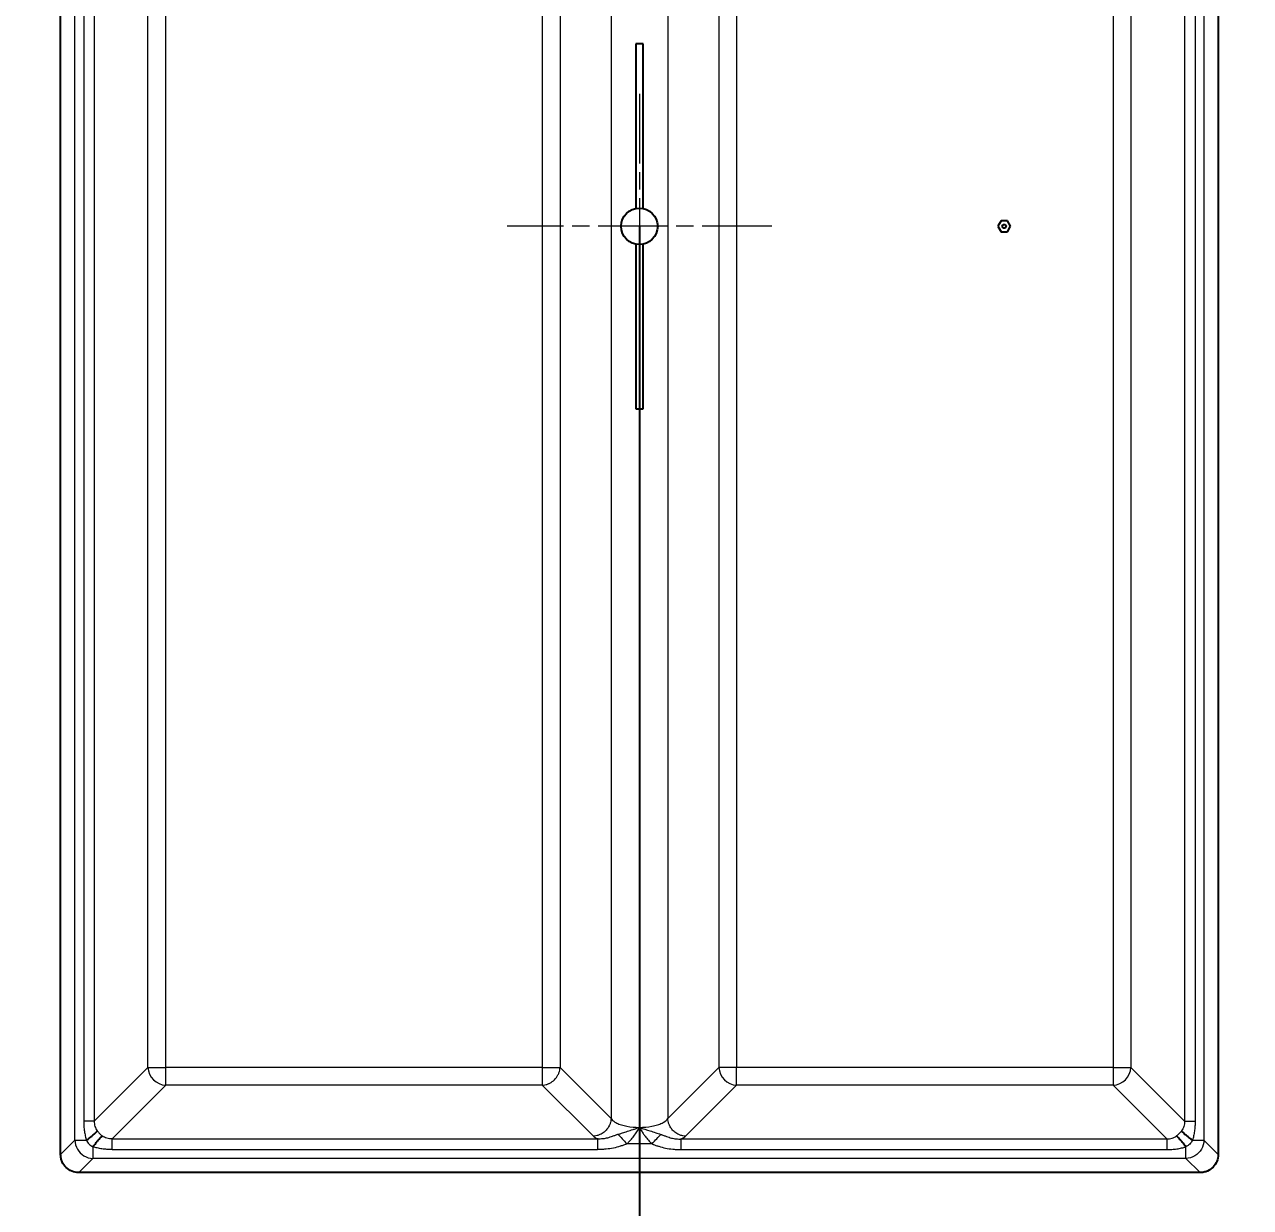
# Model space of a CAD drawing. Header units: millimetres. Extents: x 0 to 1486, y 0 to 1051.
# Drawn here: x 271.64 to 305.25, y 170.36 to 202.78 of the extents above; entities that cross this region are included whole.
import ezdxf

# ---------------------------------------------------------------- set-up
doc = ezdxf.new("R2010")
doc.units = ezdxf.units.MM
doc.header["$LTSCALE"] = 1.25
doc.linetypes.add('CHAIN', pattern=[0.3543, 0.2362, -0.0295, 0.0591, -0.0295])
for name, color, linetype, lineweight, true_color in [('Bemaßungen(DIN)', 7, 'Continuous', 5, 0x262659), ('Mittelpunktmarkierung(DIN)', 7, 'Continuous', 9, 0x262659), ('Sichtbare Kanten(DIN)', 7, 'Continuous', 25, 0x262659), ('Sichtbare tangentiale Kanten(DIN)', 7, 'Continuous', 15, 0x1a1a3e)]:
    doc.layers.add(name, color=color, linetype=linetype, lineweight=lineweight, true_color=true_color)
doc.styles.add('Aktuell-DINGroßer Text', font='arial.ttf')
doc.dimstyles.new('STANDARD-DIN', dxfattribs={"dimscale": 1.25, "dimtxt": 5.25, "dimasz": 2.5, "dimexe": 3.175, "dimexo": 0, "dimgap": 0.8, "dimtad": 1, "dimrnd": 1e-08, "dimtxsty": 'Aktuell-DINGroßer Text', "dimcen": 0.09, "dimdle": 10, "dimclrd": 256, "dimclre": 256, "dimclrt": 256, "dimazin": 2, "dimtfac": 0.666667, "dimtmove": 0, "dimatfit": 3, "dimfxl": 1, "dimtolj": 1, "dimlwd": 25, "dimlwe": 25, "dimarcsym": 0})

# ---------------------------------------------------------------- blocks, each defined once
blk = doc.blocks.new('_DotSmall')
at = {"color": 0, "linetype": 'ByBlock', "const_width": 0.5}
blk.add_lwpolyline([(-0.0625, 0, 1), (0.0625, 0, 1)], format="xyb", close=True, dxfattribs=at)
blk = doc.blocks.new('*D101')
at = {"layer": 'Bemaßungen(DIN)', "color": 250, "linetype": 'Continuous', "lineweight": 25, "true_color": 0x3f3f3f, "transparency": 16777216}
for p, q in [((288.498, 197.249), (288.498, 74.53)), ((254.998, 193.624), (254.998, 74.53)), ((254.998, 78.499), (288.498, 78.499))]:
    blk.add_line(p, q, dxfattribs=at)
at = {"layer": 'Defpoints', "color": 0, "linetype": 'Continuous', "transparency": 16777216}
for p in [(288.498, 197.249), (254.998, 193.624), (288.498, 78.499)]:
    blk.add_point(p, dxfattribs=at)
at = {"layer": 'Bemaßungen(DIN)', "color": 250, "linetype": 'Continuous', "lineweight": 25, "true_color": 0x3f3f3f, "transparency": 16777216, "xscale": 3.125, "yscale": 3.125, "zscale": 3.125, "rotation": 180}
blk.add_blockref('_DotSmall', (254.998, 78.499), dxfattribs=at)
at = {"layer": 'Bemaßungen(DIN)', "color": 250, "linetype": 'Continuous', "lineweight": 25, "true_color": 0x3f3f3f, "transparency": 16777216, "xscale": 3.125, "yscale": 3.125, "zscale": 3.125}
blk.add_blockref('_DotSmall', (288.498, 78.499), dxfattribs=at)
at = {"layer": 'Bemaßungen(DIN)', "color": 179, "linetype": 'Continuous', "lineweight": 25, "true_color": 0x262659, "transparency": 16777216, "insert": (257.668, 87.386), "char_height": 6.5625, "attachment_point": 1, "style": 'Aktuell-DINGroßer Text'}
blk.add_mtext('\\A1;33,5{\\H4.375;±0,1}', dxfattribs=at)
blk = doc.blocks.new('*D102')
at = {"layer": 'Bemaßungen(DIN)', "color": 250, "linetype": 'Continuous', "lineweight": 25, "true_color": 0x3f3f3f, "transparency": 16777216}
for p, q in [((288.498, 197.249), (288.498, 74.53)), ((321.998, 197.249), (321.998, 74.53)), ((288.498, 78.499), (321.998, 78.499))]:
    blk.add_line(p, q, dxfattribs=at)
at = {"layer": 'Defpoints', "color": 0, "linetype": 'Continuous', "transparency": 16777216}
for p in [(288.498, 197.249), (321.998, 197.249), (321.998, 78.499)]:
    blk.add_point(p, dxfattribs=at)
at = {"layer": 'Bemaßungen(DIN)', "color": 250, "linetype": 'Continuous', "lineweight": 25, "true_color": 0x3f3f3f, "transparency": 16777216, "xscale": 3.125, "yscale": 3.125, "zscale": 3.125, "rotation": 180}
blk.add_blockref('_DotSmall', (288.498, 78.499), dxfattribs=at)
at = {"layer": 'Bemaßungen(DIN)', "color": 250, "linetype": 'Continuous', "lineweight": 25, "true_color": 0x3f3f3f, "transparency": 16777216, "xscale": 3.125, "yscale": 3.125, "zscale": 3.125}
blk.add_blockref('_DotSmall', (321.998, 78.499), dxfattribs=at)
at = {"layer": 'Bemaßungen(DIN)', "color": 179, "linetype": 'Continuous', "lineweight": 25, "true_color": 0x262659, "transparency": 16777216, "insert": (291.168, 87.386), "char_height": 6.5625, "attachment_point": 1, "style": 'Aktuell-DINGroßer Text'}
blk.add_mtext('\\A1;33,5{\\H4.375;±0,1}', dxfattribs=at)

msp = doc.modelspace()

# ---------------------------------------------------------------- linework, layer by layer
at = {"layer": 'Mittelpunktmarkierung(DIN)', "linetype": 'CHAIN', "ltscale": 6.444903}
for p, q in [((288.4985, 200.8739), (288.4985, 193.6239)), ((292.1235, 197.2489), (284.8735, 197.2489))]:
    msp.add_line(p, q, dxfattribs=at)
at = {"layer": 'Sichtbare Kanten(DIN)'}
for p, q in [((272.6335, 171.809), (272.6335, 222.6887)), ((304.3635, 222.6887), (304.3635, 171.809)), ((288.5985, 202.2489), (288.3985, 202.2489)), ((288.3985, 202.2489), (288.3985, 197.7388)), ((288.5985, 197.7388), (288.5985, 202.2489)), ((298.4119, 197.3989), (298.3253, 197.2489)), ((298.5851, 197.3989), (298.4119, 197.3989)), ((298.4407, 197.2489), (298.4696, 197.2989)), ((298.4696, 197.2989), (298.5273, 197.2989)), ((298.5273, 197.2989), (298.5562, 197.2489)), ((298.6717, 197.2489), (298.5851, 197.3989)), ((298.3253, 197.2489), (298.4119, 197.0989)), ((298.4119, 197.0989), (298.5851, 197.0989)), ((298.4696, 197.1989), (298.4407, 197.2489)), ((298.5273, 197.1989), (298.4696, 197.1989)), ((298.5562, 197.2489), (298.5273, 197.1989)), ((298.5851, 197.0989), (298.6717, 197.2489)), ((288.3985, 196.759), (288.3985, 192.2489)), ((288.5985, 192.2489), (288.5985, 196.759)), ((288.3985, 192.2489), (288.5985, 192.2489)), ((303.8683, 171.3139), (273.1286, 171.3139))]:
    msp.add_line(p, q, dxfattribs=at)
msp.add_circle((288.4985, 197.2489), 0.5, dxfattribs=at)
for points, knots in [([(273.3397, 172.1991), (273.3555, 172.2108), (273.3711, 172.2224), (273.3864, 172.234), (273.4054, 172.2485), (273.424, 172.2629), (273.4417, 172.2769), (273.4524, 172.2854), (273.4628, 172.2937), (273.4728, 172.3019), (273.493, 172.3183), (273.5119, 172.3341), (273.5292, 172.3492), (273.5466, 172.3642), (273.5623, 172.3784), (273.5763, 172.3916), (273.5833, 172.3982), (273.5898, 172.4045), (273.5959, 172.4106), (273.6059, 172.4206), (273.6147, 172.4299), (273.622, 172.4383), (273.6279, 172.4451), (273.6328, 172.4512), (273.6368, 172.4567)], [-1.0769104, -1.0769104, -1.0769104, -1.0769104, -0.9572537, -0.9572537, -0.9572537, -0.8077, -0.8077, -0.8077, -0.7179403, -0.7179403, -0.7179403, -0.5384552, -0.5384552, -0.5384552, -0.3589701, -0.3589701, -0.3589701, -0.2692104, -0.2692104, -0.2692104, -0.1196567, -0.1196567, -0.1196567, 0, 0, 0, 0]), ([(303.6573, 172.1991), (303.6414, 172.2108), (303.6258, 172.2224), (303.6106, 172.234), (303.5915, 172.2485), (303.573, 172.2629), (303.5552, 172.2769), (303.5445, 172.2854), (303.5342, 172.2937), (303.5241, 172.3019), (303.5039, 172.3183), (303.485, 172.3341), (303.4677, 172.3492), (303.4504, 172.3642), (303.4346, 172.3784), (303.4206, 172.3916), (303.4136, 172.3982), (303.4071, 172.4045), (303.4011, 172.4106), (303.391, 172.4206), (303.3822, 172.4299), (303.3749, 172.4383), (303.369, 172.4451), (303.3641, 172.4512), (303.3601, 172.4567)], [-1.0769104, -1.0769104, -1.0769104, -1.0769104, -0.9572537, -0.9572537, -0.9572537, -0.8077, -0.8077, -0.8077, -0.7179403, -0.7179403, -0.7179403, -0.5384552, -0.5384552, -0.5384552, -0.3589701, -0.3589701, -0.3589701, -0.2692104, -0.2692104, -0.2692104, -0.1196567, -0.1196567, -0.1196567, 0, 0, 0, 0]), ([(273.5187, 172.0201), (273.5304, 172.0359), (273.542, 172.0515), (273.5536, 172.0668), (273.5681, 172.0858), (273.5825, 172.1044), (273.5965, 172.1221), (273.605, 172.1328), (273.6133, 172.1432), (273.6215, 172.1532), (273.6379, 172.1734), (273.6537, 172.1923), (273.6687, 172.2096), (273.6838, 172.227), (273.698, 172.2427), (273.7112, 172.2567), (273.7178, 172.2637), (273.7241, 172.2702), (273.7302, 172.2763), (273.7402, 172.2863), (273.7495, 172.2951), (273.7579, 172.3024), (273.7647, 172.3083), (273.7708, 172.3132), (273.7763, 172.3172)], [-1.0769104, -1.0769104, -1.0769104, -1.0769104, -0.9572537, -0.9572537, -0.9572537, -0.8077, -0.8077, -0.8077, -0.7179403, -0.7179403, -0.7179403, -0.5384552, -0.5384552, -0.5384552, -0.3589701, -0.3589701, -0.3589701, -0.2692104, -0.2692104, -0.2692104, -0.1196567, -0.1196567, -0.1196567, 0, 0, 0, 0]), ([(303.4782, 172.0201), (303.4666, 172.0359), (303.4549, 172.0515), (303.4433, 172.0668), (303.4288, 172.0858), (303.4145, 172.1044), (303.4004, 172.1221), (303.392, 172.1328), (303.3836, 172.1432), (303.3754, 172.1532), (303.359, 172.1734), (303.3432, 172.1923), (303.3282, 172.2096), (303.3131, 172.227), (303.2989, 172.2427), (303.2857, 172.2567), (303.2791, 172.2637), (303.2728, 172.2702), (303.2668, 172.2763), (303.2567, 172.2863), (303.2474, 172.2951), (303.239, 172.3024), (303.2323, 172.3083), (303.2261, 172.3132), (303.2206, 172.3172)], [-1.0769104, -1.0769104, -1.0769104, -1.0769104, -0.9572537, -0.9572537, -0.9572537, -0.8077, -0.8077, -0.8077, -0.7179403, -0.7179403, -0.7179403, -0.5384552, -0.5384552, -0.5384552, -0.3589701, -0.3589701, -0.3589701, -0.2692104, -0.2692104, -0.2692104, -0.1196567, -0.1196567, -0.1196567, 0, 0, 0, 0]), ([(273.1286, 171.3139), (273.0646, 171.3139), (273.0002, 171.3263), (272.8823, 171.3741), (272.8286, 171.4091), (272.7377, 171.4972), (272.701, 171.5501), (272.6616, 171.6397), (272.6511, 171.6727), (272.6371, 171.7401), (272.6335, 171.7746), (272.6335, 171.809)], [0, 0, 0, 0, 0.019193526, 0.019193526, 0.038166014, 0.038166014, 0.057250771, 0.057250771, 0.067667509, 0.067667509, 0.078108379, 0.078108379, 0.078108379, 0.078108379]), ([(304.3635, 171.809), (304.3635, 171.745), (304.351, 171.6806), (304.3033, 171.5627), (304.2683, 171.509), (304.1801, 171.4181), (304.1272, 171.3814), (304.0376, 171.342), (304.0046, 171.3315), (303.9372, 171.3175), (303.9028, 171.3139), (303.8683, 171.3139)], [0, 0, 0, 0, 0.019193526, 0.019193526, 0.038166014, 0.038166014, 0.057250771, 0.057250771, 0.067667509, 0.067667509, 0.078108379, 0.078108379, 0.078108379, 0.078108379])]:
    msp.add_open_spline(points, degree=3, knots=knots, dxfattribs=at)
at = {"layer": 'Sichtbare tangentiale Kanten(DIN)'}
for p, q in [((273.0236, 172.1991), (273.0236, 222.2986)), ((303.9734, 222.2986), (303.9734, 172.1991)), ((273.2644, 221.7758), (273.2644, 172.722)), ((273.556, 221.7758), (273.556, 172.722)), ((287.7216, 221.7024), (287.7216, 172.7953)), ((289.2753, 221.7024), (289.2753, 172.7953)), ((303.4409, 221.7758), (303.4409, 172.722)), ((303.7325, 221.7758), (303.7325, 172.722)), ((275.0271, 174.193), (275.0271, 220.3047)), ((275.5126, 174.193), (275.5126, 220.3047)), ((285.8365, 220.3047), (285.8365, 174.193)), ((286.3221, 220.3047), (286.3221, 174.193)), ((290.6749, 220.3047), (290.6749, 174.193)), ((291.1604, 220.3047), (291.1604, 174.193)), ((301.4843, 220.3047), (301.4843, 174.193)), ((301.9699, 220.3047), (301.9699, 174.193)), ((273.556, 172.722), (275.0271, 174.193)), ((275.0271, 174.193), (275.5126, 174.193)), ((275.5126, 173.7075), (275.5126, 174.193)), ((285.8365, 174.193), (275.5126, 174.193)), ((285.8365, 174.193), (286.3221, 174.193)), ((285.8365, 174.193), (285.8365, 173.7075)), ((286.3221, 174.193), (287.7216, 172.7953)), ((290.6749, 174.193), (289.2753, 172.7953)), ((291.1604, 174.193), (290.6749, 174.193)), ((291.1604, 173.7075), (291.1604, 174.193)), ((301.4843, 174.193), (291.1604, 174.193)), ((301.4843, 174.193), (301.4843, 173.7075)), ((301.4843, 174.193), (301.9699, 174.193)), ((303.4409, 172.722), (301.9699, 174.193)), ((274.0416, 172.2364), (275.5126, 173.7075)), ((285.8365, 173.7075), (275.5126, 173.7075)), ((285.8365, 173.7075), (287.2361, 172.3097)), ((291.1604, 173.7075), (289.7608, 172.3097)), ((301.4843, 173.7075), (291.1604, 173.7075)), ((302.9553, 172.2364), (301.4843, 173.7075)), ((273.556, 172.722), (273.2644, 172.722)), ((303.4409, 172.722), (303.7325, 172.722)), ((272.6335, 171.809), (273.0236, 172.1991)), ((274.0416, 171.9449), (274.0416, 172.2364)), ((274.0416, 172.2364), (287.35, 172.2364)), ((287.35, 172.2364), (287.35, 171.9449)), ((288.8459, 172.1001), (288.1512, 172.1001)), ((289.647, 171.9449), (289.647, 172.2364)), ((289.647, 172.2364), (302.9553, 172.2364)), ((302.9553, 172.2364), (302.9553, 171.9449)), ((303.6573, 172.1991), (303.9734, 172.1991)), ((304.3635, 171.809), (303.9734, 172.1991)), ((274.0416, 171.9449), (287.35, 171.9449)), ((289.647, 171.9449), (302.9553, 171.9449)), ((273.1286, 171.3139), (273.5187, 171.704)), ((303.4782, 171.704), (273.5187, 171.704)), ((303.8683, 171.3139), (303.4782, 171.704))]:
    msp.add_line(p, q, dxfattribs=at)
for centre, major_axis, ratio, start_param, end_param in [((275.5126, 174.193), (0.3536, -0.3536), 0.9446321, 3.9554703, 5.4693077), ((291.1604, 174.193), (0.3533, -0.3538), 0.9445654, 3.9561594, 5.4699263), ((301.4843, 174.193), (-0.3536, -0.3536), 0.9446321, 0.8138776, 2.327715), ((288.2928, 172.3683), (1.094, -0.0179), 0.2634519, 3.4077328, 3.677844), ((288.1512, 172.1001), (0.3344, -0.3717), 0.0000692, 3.9311732, 4.7123471), ((288.8458, 172.1), (0.3343, 0.3717), 0.0000692, 4.7125872, 5.493443), ((288.7041, 172.3683), (1.094, 0.0179), 0.2634519, 5.746934, 6.0170452)]:
    msp.add_ellipse(centre, major_axis=major_axis, ratio=ratio, start_param=start_param, end_param=end_param, dxfattribs=at)
for points, knots in [([(285.8365, 173.7075), (285.8482, 173.7081), (285.8599, 173.7092), (285.8716, 173.7107), (285.8949, 173.7138), (285.918, 173.7185), (285.9409, 173.7248), (285.9665, 173.7319), (285.9918, 173.741), (286.0162, 173.7521), (286.0244, 173.7557), (286.0324, 173.7597), (286.0404, 173.7638), (286.0881, 173.7885), (286.1322, 173.8208), (286.1705, 173.8591), (286.2087, 173.8973), (286.241, 173.9414), (286.2657, 173.9892), (286.2699, 173.9971), (286.2738, 174.0052), (286.2775, 174.0133), (286.2885, 174.0378), (286.2977, 174.063), (286.3048, 174.0887), (286.3111, 174.1115), (286.3158, 174.1347), (286.3188, 174.158), (286.3203, 174.1697), (286.3214, 174.1813), (286.3221, 174.193)], [0, 0, 0, 0, 0.0720856, 0.0720856, 0.0720856, 0.2162567, 0.2162567, 0.2162567, 0.3784425, 0.3784425, 0.3784425, 0.4325134, 0.4325134, 0.4325134, 0.7568985, 0.7568985, 0.7568985, 1.0812835, 1.0812835, 1.0812835, 1.1353545, 1.1353545, 1.1353545, 1.2975402, 1.2975402, 1.2975402, 1.4417114, 1.4417114, 1.4417114, 1.5137969, 1.5137969, 1.5137969, 1.5137969]), ([(287.7216, 172.7953), (287.7209, 172.7836), (287.7198, 172.7719), (287.7183, 172.7603), (287.7153, 172.737), (287.7106, 172.7138), (287.7043, 172.691), (287.6972, 172.6653), (287.6881, 172.64), (287.677, 172.6156), (287.6733, 172.6075), (287.6694, 172.5994), (287.6653, 172.5914), (287.6488, 172.5596), (287.6289, 172.5294), (287.6062, 172.5015), (287.5948, 172.4875), (287.5828, 172.4741), (287.57, 172.4613), (287.5573, 172.4486), (287.5439, 172.4365), (287.5299, 172.4251), (287.495, 172.3967), (287.4565, 172.3728), (287.4158, 172.3543), (287.3913, 172.3433), (287.3661, 172.3341), (287.3404, 172.327), (287.3176, 172.3207), (287.2944, 172.316), (287.2711, 172.313), (287.2594, 172.3115), (287.2478, 172.3104), (287.2361, 172.3097)], [-1.5137969, -1.5137969, -1.5137969, -1.5137969, -1.4417114, -1.4417114, -1.4417114, -1.2975402, -1.2975402, -1.2975402, -1.1353545, -1.1353545, -1.1353545, -1.0812835, -1.0812835, -1.0812835, -0.8650268, -0.8650268, -0.8650268, -0.7568985, -0.7568985, -0.7568985, -0.6487701, -0.6487701, -0.6487701, -0.3784425, -0.3784425, -0.3784425, -0.2162567, -0.2162567, -0.2162567, -0.0720856, -0.0720856, -0.0720856, 0, 0, 0, 0]), ([(287.7216, 172.7953), (287.7428, 172.761), (287.7785, 172.7281), (287.8265, 172.6983), (287.8425, 172.6884), (287.8598, 172.6788), (287.8785, 172.6697), (287.9158, 172.6514), (287.9583, 172.6348), (288.0049, 172.6203), (288.0515, 172.6057), (288.1023, 172.5932), (288.1557, 172.5831), (288.2625, 172.5629), (288.3803, 172.5523), (288.4985, 172.5523)], [-1.0975594, -1.0975594, -1.0975594, -1.0975594, -0.8232491, -0.8232491, -0.8232491, -0.7317063, -0.7317063, -0.7317063, -0.5486389, -0.5486389, -0.5486389, -0.3658531, -0.3658531, -0.3658531, 0, 0, 0, 0]), ([(288.4985, 172.5523), (288.6166, 172.5523), (288.7344, 172.5629), (288.8412, 172.5831), (288.8946, 172.5932), (288.9454, 172.6057), (288.992, 172.6203), (289.0387, 172.6348), (289.0811, 172.6514), (289.1184, 172.6697), (289.1371, 172.6788), (289.1544, 172.6884), (289.1704, 172.6983), (289.2184, 172.7281), (289.2541, 172.761), (289.2753, 172.7953)], [0, 0, 0, 0, 0.3658531, 0.3658531, 0.3658531, 0.5486389, 0.5486389, 0.5486389, 0.7317063, 0.7317063, 0.7317063, 0.8232491, 0.8232491, 0.8232491, 1.0975594, 1.0975594, 1.0975594, 1.0975594]), ([(289.7608, 172.3097), (289.7492, 172.3104), (289.7375, 172.3115), (289.7258, 172.313), (289.7025, 172.316), (289.6793, 172.3207), (289.6565, 172.327), (289.6308, 172.3341), (289.6056, 172.3433), (289.5812, 172.3543), (289.5404, 172.3728), (289.5019, 172.3967), (289.467, 172.4251), (289.453, 172.4365), (289.4396, 172.4486), (289.4269, 172.4613), (289.4142, 172.4741), (289.4021, 172.4875), (289.3907, 172.5015), (289.368, 172.5294), (289.3481, 172.5596), (289.3316, 172.5914), (289.3275, 172.5994), (289.3236, 172.6075), (289.3199, 172.6156), (289.3088, 172.64), (289.2997, 172.6653), (289.2926, 172.691), (289.2863, 172.7138), (289.2816, 172.737), (289.2786, 172.7603), (289.2771, 172.7719), (289.276, 172.7836), (289.2753, 172.7953)], [-1.5137969, -1.5137969, -1.5137969, -1.5137969, -1.4417114, -1.4417114, -1.4417114, -1.2975402, -1.2975402, -1.2975402, -1.1353545, -1.1353545, -1.1353545, -0.8650268, -0.8650268, -0.8650268, -0.7568985, -0.7568985, -0.7568985, -0.6487701, -0.6487701, -0.6487701, -0.4325134, -0.4325134, -0.4325134, -0.3784425, -0.3784425, -0.3784425, -0.2162567, -0.2162567, -0.2162567, -0.0720856, -0.0720856, -0.0720856, 0, 0, 0, 0]), ([(273.2644, 172.722), (273.2645, 172.7103), (273.2646, 172.6986), (273.2648, 172.6869), (273.2649, 172.6752), (273.2653, 172.6635), (273.2657, 172.6519), (273.2665, 172.6286), (273.2677, 172.6054), (273.2693, 172.5823), (273.2726, 172.5363), (273.2774, 172.4909), (273.2838, 172.4468), (273.2902, 172.4025), (273.2982, 172.3595), (273.3076, 172.3181), (273.3123, 172.2975), (273.3174, 172.2772), (273.3227, 172.2573), (273.3254, 172.2474), (273.3281, 172.2376), (273.3309, 172.2279), (273.3338, 172.2182), (273.3367, 172.2086), (273.3397, 172.1991)], [0, 0, 0, 0, 0.03321382, 0.03321382, 0.03321382, 0.06641125, 0.06641125, 0.06641125, 0.13277377, 0.13277377, 0.13277377, 0.26517816, 0.26517816, 0.26517816, 0.3981672, 0.3981672, 0.3981672, 0.46455773, 0.46455773, 0.46455773, 0.4977404, 0.4977404, 0.4977404, 0.53089997, 0.53089997, 0.53089997, 0.53089997]), ([(273.556, 172.722), (273.5535, 172.6727), (273.5655, 172.5764), (273.6094, 172.4941), (273.6368, 172.4567)], [0, 0, 0, 0, 0.14249094, 0.285274, 0.285274, 0.285274, 0.285274]), ([(273.6368, 172.4567), (273.6559, 172.4308), (273.6986, 172.3799), (273.7494, 172.337), (273.7763, 172.3172)], [0, 0, 0, 0, 0.09759049, 0.19891575, 0.19891575, 0.19891575, 0.19891575]), ([(287.9157, 172.3618), (287.9251, 172.3648), (287.9345, 172.3678), (287.944, 172.3709), (287.9536, 172.3741), (287.9633, 172.3772), (287.9731, 172.3804), (287.9927, 172.3869), (288.0129, 172.3935), (288.0338, 172.4004), (288.0769, 172.4146), (288.1231, 172.4298), (288.1735, 172.446), (288.2206, 172.461), (288.2712, 172.4769), (288.3247, 172.4942), (288.3523, 172.5031), (288.3807, 172.5123), (288.4098, 172.522), (288.4243, 172.5268), (288.4389, 172.5318), (288.4537, 172.5368), (288.4685, 172.5419), (288.4835, 172.547), (288.4985, 172.5523)], [0, 0, 0, 0, 0.0397614, 0.0397614, 0.0397614, 0.07945706, 0.07945706, 0.07945706, 0.15871475, 0.15871475, 0.15871475, 0.32258978, 0.32258978, 0.32258978, 0.4758974, 0.4758974, 0.4758974, 0.55516805, 0.55516805, 0.55516805, 0.59470833, 0.59470833, 0.59470833, 0.634183, 0.634183, 0.634183, 0.634183]), ([(288.1512, 172.1001), (288.1599, 172.1081), (288.1688, 172.1161), (288.1774, 172.1243), (288.1861, 172.1325), (288.1947, 172.1409), (288.2031, 172.1493), (288.22, 172.1661), (288.2365, 172.1834), (288.2525, 172.201), (288.2858, 172.2376), (288.3173, 172.2758), (288.3471, 172.3152), (288.3749, 172.352), (288.4003, 172.3906), (288.4251, 172.4294), (288.4379, 172.4495), (288.4505, 172.4698), (288.4628, 172.4902), (288.469, 172.5004), (288.4751, 172.5107), (288.481, 172.521), (288.487, 172.5314), (288.4928, 172.5418), (288.4985, 172.5523)], [0, 0, 0, 0, 0.03572785, 0.03572785, 0.03572785, 0.07149694, 0.07149694, 0.07149694, 0.14312062, 0.14312062, 0.14312062, 0.29141532, 0.29141532, 0.29141532, 0.42964001, 0.42964001, 0.42964001, 0.50120862, 0.50120862, 0.50120862, 0.53702584, 0.53702584, 0.53702584, 0.57289678, 0.57289678, 0.57289678, 0.57289678]), ([(288.4985, 172.5523), (288.6005, 172.5166), (288.7642, 172.4654), (288.9475, 172.4059), (289.0382, 172.3756), (289.0812, 172.3617)], [0, 0, 0, 0, 0.26896933, 0.45156768, 0.63416604, 0.63416604, 0.63416604, 0.63416604]), ([(288.4985, 172.5523), (288.5042, 172.5418), (288.5099, 172.5313), (288.5159, 172.521), (288.5218, 172.5107), (288.5279, 172.5004), (288.534, 172.4902), (288.5463, 172.4697), (288.5588, 172.4494), (288.5716, 172.4292), (288.5893, 172.4011), (288.6075, 172.3732), (288.627, 172.3462), (288.6355, 172.3344), (288.6441, 172.3228), (288.6529, 172.3112), (288.6818, 172.2732), (288.7123, 172.2363), (288.7445, 172.201), (288.7606, 172.1834), (288.7771, 172.1661), (288.794, 172.1492), (288.8024, 172.1408), (288.8109, 172.1325), (288.8196, 172.1243), (288.8283, 172.1161), (288.8371, 172.1081), (288.8459, 172.1001)], [0, 0, 0, 0, 0.0358734, 0.0358734, 0.0358734, 0.07170528, 0.07170528, 0.07170528, 0.14331927, 0.14331927, 0.14331927, 0.24303125, 0.24303125, 0.24303125, 0.28653163, 0.28653163, 0.28653163, 0.42986368, 0.42986368, 0.42986368, 0.50150264, 0.50150264, 0.50150264, 0.53727834, 0.53727834, 0.53727834, 0.5730102, 0.5730102, 0.5730102, 0.5730102]), ([(303.3601, 172.4567), (303.341, 172.4308), (303.2983, 172.3799), (303.2475, 172.337), (303.2206, 172.3172)], [0, 0, 0, 0, 0.09759049, 0.19891575, 0.19891575, 0.19891575, 0.19891575]), ([(303.4409, 172.722), (303.4434, 172.6727), (303.4315, 172.5764), (303.3875, 172.4941), (303.3601, 172.4567)], [0, 0, 0, 0, 0.14249094, 0.285274, 0.285274, 0.285274, 0.285274]), ([(303.7325, 172.722), (303.7324, 172.7103), (303.7324, 172.6986), (303.7322, 172.6869), (303.732, 172.6752), (303.7317, 172.6635), (303.7312, 172.6519), (303.7304, 172.6286), (303.7292, 172.6054), (303.7276, 172.5823), (303.7244, 172.5363), (303.7195, 172.4909), (303.7131, 172.4468), (303.7067, 172.4025), (303.6987, 172.3595), (303.6893, 172.3181), (303.6846, 172.2975), (303.6796, 172.2772), (303.6742, 172.2573), (303.6716, 172.2474), (303.6688, 172.2376), (303.666, 172.2279), (303.6631, 172.2182), (303.6602, 172.2086), (303.6573, 172.1991)], [0, 0, 0, 0, 0.03321382, 0.03321382, 0.03321382, 0.06641125, 0.06641125, 0.06641125, 0.13277377, 0.13277377, 0.13277377, 0.26517816, 0.26517816, 0.26517816, 0.3981672, 0.3981672, 0.3981672, 0.46455773, 0.46455773, 0.46455773, 0.4977404, 0.4977404, 0.4977404, 0.53089997, 0.53089997, 0.53089997, 0.53089997]), ([(273.0236, 172.1991), (273.0261, 172.1991), (273.0299, 172.1991), (273.0349, 172.1991), (273.0417, 172.1991), (273.0508, 172.1991), (273.0621, 172.1991), (273.0672, 172.1991), (273.0727, 172.1991), (273.0786, 172.1991), (273.0953, 172.1991), (273.1153, 172.1991), (273.1381, 172.1991), (273.1541, 172.1991), (273.1716, 172.1991), (273.1901, 172.1991), (273.2071, 172.1991), (273.225, 172.1991), (273.2436, 172.1991), (273.2577, 172.1991), (273.2722, 172.1991), (273.287, 172.1991), (273.3042, 172.1991), (273.3218, 172.1991), (273.3397, 172.1991)], [0, 0, 0, 0, 0.1366456, 0.1366456, 0.1366456, 0.3250932, 0.3250932, 0.3250932, 0.4099368, 0.4099368, 0.4099368, 0.6502295, 0.6502295, 0.6502295, 0.8198736, 0.8198736, 0.8198736, 0.9753762, 0.9753762, 0.9753762, 1.0931648, 1.0931648, 1.0931648, 1.2298104, 1.2298104, 1.2298104, 1.2298104]), ([(273.3397, 172.1991), (273.348, 172.182), (273.3669, 172.1467), (273.4079, 172.0936), (273.4626, 172.0493), (273.4996, 172.0294), (273.5187, 172.0201)], [0, 0, 0, 0, 0.06385433, 0.1271103, 0.18750841, 0.25908506, 0.25908506, 0.25908506, 0.25908506]), ([(274.0416, 172.2364), (273.9923, 172.2339), (273.896, 172.2459), (273.8137, 172.2898), (273.7763, 172.3172)], [0, 0, 0, 0, 0.14249094, 0.285274, 0.285274, 0.285274, 0.285274]), ([(287.9157, 172.3618), (287.9084, 172.3594), (287.9012, 172.357), (287.8941, 172.3546), (287.887, 172.3523), (287.8801, 172.3499), (287.8734, 172.3475), (287.8598, 172.3428), (287.8467, 172.338), (287.8339, 172.3334), (287.8057, 172.323), (287.7793, 172.3129), (287.7534, 172.3034), (287.7089, 172.2872), (287.666, 172.2728), (287.6229, 172.2615), (287.5809, 172.2505), (287.5386, 172.2426), (287.4961, 172.2381), (287.4703, 172.2354), (287.4443, 172.234), (287.4184, 172.2338), (287.407, 172.2337), (287.3955, 172.2339), (287.3841, 172.2344), (287.3727, 172.2348), (287.3613, 172.2356), (287.35, 172.2364)], [0, 0, 0, 0, 0.01897228, 0.01897228, 0.01897228, 0.03796594, 0.03796594, 0.03796594, 0.07600353, 0.07600353, 0.07600353, 0.16039524, 0.16039524, 0.16039524, 0.30539712, 0.30539712, 0.30539712, 0.44668431, 0.44668431, 0.44668431, 0.53247752, 0.53247752, 0.53247752, 0.57051482, 0.57051482, 0.57051482, 0.60860001, 0.60860001, 0.60860001, 0.60860001]), ([(288.1512, 172.1001), (288.1441, 172.0973), (288.1372, 172.0945), (288.1302, 172.0917), (288.1232, 172.089), (288.1161, 172.0862), (288.109, 172.0835), (288.0949, 172.078), (288.0806, 172.0727), (288.0662, 172.0673), (288.0373, 172.0568), (288.0078, 172.0465), (287.9775, 172.0369), (287.9742, 172.0358), (287.9709, 172.0348), (287.9676, 172.0337), (287.9093, 172.0156), (287.8479, 171.9995), (287.7834, 171.9864), (287.7205, 171.9736), (287.6547, 171.9636), (287.5871, 171.9567), (287.5824, 171.9562), (287.5778, 171.9557), (287.5731, 171.9553), (287.5365, 171.9518), (287.4995, 171.9492), (287.4622, 171.9474), (287.4436, 171.9466), (287.4249, 171.9459), (287.4062, 171.9455), (287.3875, 171.9451), (287.3687, 171.945), (287.35, 171.9449)], [0, 0, 0, 0, 0.02583351, 0.02583351, 0.02583351, 0.0516036, 0.0516036, 0.0516036, 0.10300036, 0.10300036, 0.10300036, 0.20559562, 0.20559562, 0.20559562, 0.21673382, 0.21673382, 0.21673382, 0.41266739, 0.41266739, 0.41266739, 0.60358148, 0.60358148, 0.60358148, 0.61677746, 0.61677746, 0.61677746, 0.71958411, 0.71958411, 0.71958411, 0.77098124, 0.77098124, 0.77098124, 0.82236981, 0.82236981, 0.82236981, 0.82236981]), ([(288.8459, 172.1001), (288.8529, 172.0973), (288.8599, 172.0945), (288.8669, 172.0917), (288.8739, 172.089), (288.8809, 172.0862), (288.888, 172.0835), (288.9022, 172.078), (288.9164, 172.0727), (288.9309, 172.0673), (288.9597, 172.0567), (288.9892, 172.0465), (289.0195, 172.0368), (289.0228, 172.0358), (289.0261, 172.0347), (289.0295, 172.0337), (289.0877, 172.0155), (289.1491, 171.9995), (289.2137, 171.9864), (289.2765, 171.9736), (289.3423, 171.9636), (289.4099, 171.9567), (289.4146, 171.9562), (289.4192, 171.9557), (289.4239, 171.9553), (289.4604, 171.9518), (289.4974, 171.9492), (289.5347, 171.9474), (289.5533, 171.9466), (289.572, 171.9459), (289.5907, 171.9455), (289.6095, 171.9451), (289.6282, 171.945), (289.647, 171.9449)], [0, 0, 0, 0, 0.02582867, 0.02582867, 0.02582867, 0.05159429, 0.05159429, 0.05159429, 0.10298265, 0.10298265, 0.10298265, 0.20556131, 0.20556131, 0.20556131, 0.21674073, 0.21674073, 0.21674073, 0.4126769, 0.4126769, 0.4126769, 0.60355799, 0.60355799, 0.60355799, 0.61667445, 0.61667445, 0.61667445, 0.7194638, 0.7194638, 0.7194638, 0.77085237, 0.77085237, 0.77085237, 0.82223245, 0.82223245, 0.82223245, 0.82223245]), ([(289.0812, 172.3617), (289.0885, 172.3593), (289.0957, 172.3569), (289.1028, 172.3546), (289.1099, 172.3522), (289.1168, 172.3498), (289.1236, 172.3475), (289.1372, 172.3427), (289.1503, 172.338), (289.163, 172.3333), (289.1912, 172.323), (289.2176, 172.3129), (289.2436, 172.3034), (289.2881, 172.2871), (289.331, 172.2727), (289.3741, 172.2615), (289.4161, 172.2505), (289.4584, 172.2426), (289.5009, 172.2381), (289.5267, 172.2354), (289.5526, 172.234), (289.5785, 172.2338), (289.5899, 172.2337), (289.6014, 172.2339), (289.6128, 172.2344), (289.6242, 172.2348), (289.6356, 172.2356), (289.647, 172.2364)], [0, 0, 0, 0, 0.01897293, 0.01897293, 0.01897293, 0.03796717, 0.03796717, 0.03796717, 0.07600559, 0.07600559, 0.07600559, 0.16042953, 0.16042953, 0.16042953, 0.30545971, 0.30545971, 0.30545971, 0.44674818, 0.44674818, 0.44674818, 0.53248555, 0.53248555, 0.53248555, 0.57052339, 0.57052339, 0.57052339, 0.60860904, 0.60860904, 0.60860904, 0.60860904]), ([(302.9553, 172.2364), (303.0046, 172.2339), (303.1009, 172.2459), (303.1832, 172.2898), (303.2206, 172.3172)], [0, 0, 0, 0, 0.14249094, 0.285274, 0.285274, 0.285274, 0.285274]), ([(303.6573, 172.1991), (303.6489, 172.182), (303.63, 172.1467), (303.589, 172.0936), (303.5344, 172.0493), (303.4973, 172.0294), (303.4782, 172.0201)], [0, 0, 0, 0, 0.06385433, 0.1271103, 0.18750841, 0.25908506, 0.25908506, 0.25908506, 0.25908506]), ([(274.0416, 171.9449), (274.0299, 171.9449), (274.0182, 171.945), (274.0065, 171.9452), (273.9948, 171.9453), (273.9831, 171.9457), (273.9715, 171.9461), (273.9482, 171.9469), (273.925, 171.9481), (273.9019, 171.9497), (273.8559, 171.953), (273.8105, 171.9578), (273.7664, 171.9642), (273.7221, 171.9706), (273.6791, 171.9786), (273.6377, 171.988), (273.617, 171.9927), (273.5968, 171.9978), (273.5769, 172.0031), (273.567, 172.0058), (273.5572, 172.0085), (273.5475, 172.0113), (273.5378, 172.0142), (273.5282, 172.0171), (273.5187, 172.0201)], [0, 0, 0, 0, 0.03321382, 0.03321382, 0.03321382, 0.06641125, 0.06641125, 0.06641125, 0.13277377, 0.13277377, 0.13277377, 0.26517816, 0.26517816, 0.26517816, 0.3981672, 0.3981672, 0.3981672, 0.46455773, 0.46455773, 0.46455773, 0.4977404, 0.4977404, 0.4977404, 0.53089995, 0.53089995, 0.53089995, 0.53089995]), ([(273.5187, 172.0201), (273.5187, 171.9996), (273.5187, 171.9334), (273.5187, 171.832), (273.5187, 171.741), (273.5187, 171.7106), (273.5187, 171.704)], [-0.48919907, -0.48919907, -0.48919907, -0.48919907, -0.42706452, -0.28470968, -0.14235484, 0, 0, 0, 0]), ([(302.9553, 171.9449), (302.9671, 171.9449), (302.9787, 171.945), (302.9904, 171.9452), (303.0021, 171.9453), (303.0138, 171.9457), (303.0254, 171.9461), (303.0487, 171.9469), (303.072, 171.9481), (303.095, 171.9497), (303.1411, 171.953), (303.1865, 171.9578), (303.2305, 171.9642), (303.2748, 171.9706), (303.3178, 171.9786), (303.3592, 171.988), (303.3799, 171.9927), (303.4001, 171.9978), (303.42, 172.0031), (303.4299, 172.0058), (303.4397, 172.0085), (303.4494, 172.0113), (303.4591, 172.0142), (303.4687, 172.0171), (303.4782, 172.0201)], [0, 0, 0, 0, 0.03321382, 0.03321382, 0.03321382, 0.06641125, 0.06641125, 0.06641125, 0.13277377, 0.13277377, 0.13277377, 0.26517816, 0.26517816, 0.26517816, 0.3981672, 0.3981672, 0.3981672, 0.46455773, 0.46455773, 0.46455773, 0.4977404, 0.4977404, 0.4977404, 0.53089995, 0.53089995, 0.53089995, 0.53089995]), ([(303.4782, 171.704), (303.4782, 171.7106), (303.4782, 171.741), (303.4782, 171.832), (303.4782, 171.9334), (303.4782, 171.9996), (303.4782, 172.0201)], [0, 0, 0, 0, 0.14235484, 0.28470968, 0.42706452, 0.48919907, 0.48919907, 0.48919907, 0.48919907])]:
    msp.add_open_spline(points, degree=3, knots=knots, dxfattribs=at)
for points in [[(273.0236, 172.1991), (273.0249, 172.1134), (273.0728, 171.9423), (273.2619, 171.7532), (273.433, 171.7053), (273.5187, 171.704)], [(303.9734, 172.1991), (303.972, 172.1134), (303.9241, 171.9423), (303.735, 171.7532), (303.5639, 171.7053), (303.4782, 171.704)]]:
    msp.add_open_spline(points, degree=3, dxfattribs=at)

# ---------------------------------------------------------------- dimensions: what is measured, and where the dimension line sits
at = {"layer": 'Bemaßungen(DIN)', "color": 250, "linetype": 'Continuous', "lineweight": 25, "true_color": 0x3f3f3f}
for base, p1, p2, picture, middle in [((288.4985, 78.4989), (254.9985, 193.6239), (288.4985, 197.2489), '*D101', (271.761, 78.4989)), ((321.9985, 78.4989), (288.4985, 197.2489), (321.9985, 197.2489), '*D102', (305.261, 78.4989))]:
    dim = msp.add_linear_dim(base=base, p1=p1, p2=p2, angle=180, dimstyle='STANDARD-DIN', override={"dimgap": 0.8, "dimdec": 2, "dimblk1": 'DotSmall', "dimblk2": 'DotSmall', "dimsah": 1, "dimdle": 0, "dimtol": 1, "dimlim": 0, "dimtp": 0.1, "dimtm": 0.1, "dimtdec": 2, "dimtofl": 0, "dimatfit": 1}, dxfattribs=at)
    dim.commit()
    dim.dimension.update_dxf_attribs({"geometry": picture, "text_midpoint": middle, "dimtype": 160})

doc.saveas('drawing.dxf')
